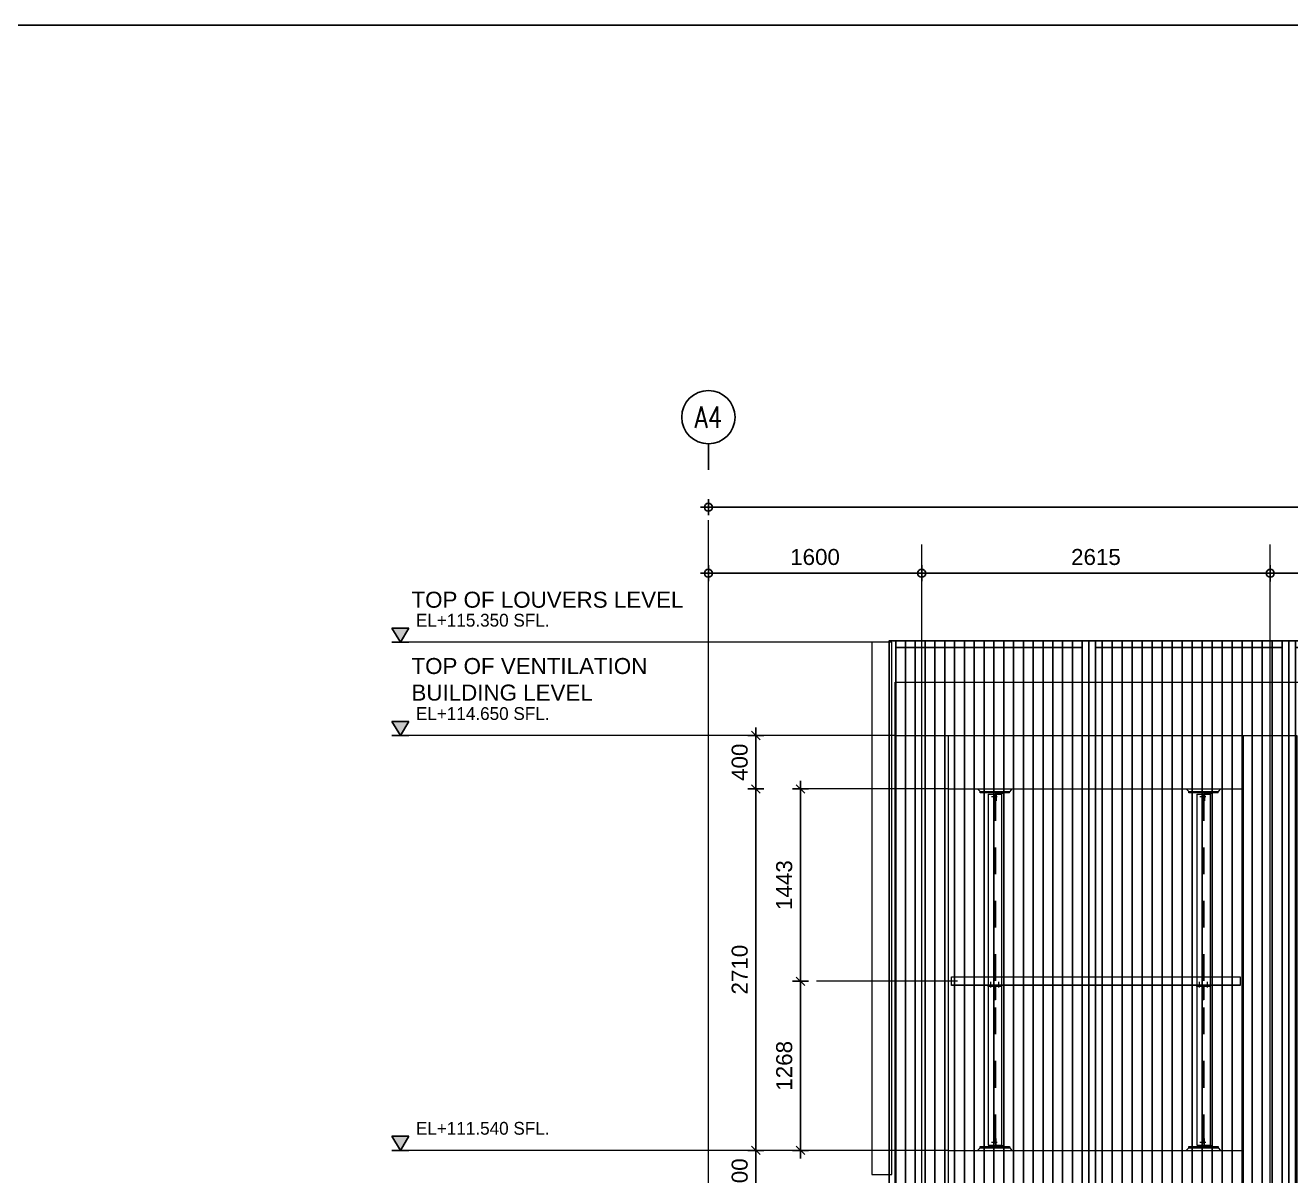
# Model space of a CAD drawing. Header units: millimetres. Extents: x 663313 to 1226001, y 1431724 to 1620898.
# Drawn here: x 663621.84 to 663631.33, y 1524740.88 to 1524749.5 of the extents above; entities that cross this region are included whole.
import ezdxf
from ezdxf.enums import TextEntityAlignment as Align

# ---------------------------------------------------------------- set-up
doc = ezdxf.new("R2010")
doc.units = ezdxf.units.MM
for name, pattern in [('Grid Line', [22.225, 12.7, -3.175, 3.175, -3.175]), ('HIDDEN', [0.375, 0.25, -0.125]), ('XKITLINE00', [0]), ('XKITLINE02', [4, 2, -2])]:
    doc.linetypes.add(name, pattern=pattern)
doc.layers.get('Defpoints').update_dxf_attribs({"color": 140})
doc.layers.add('000 - 0_HIDE_OBJ_FRAMING_DEF_SUB', color=1, linetype='Continuous', plot=False)
for name, color, linetype in [('000 - D I M', 1, 'Continuous'), ('CVA044__', 2, 'Continuous'), ('DIM', 1, 'Continuous')]:
    doc.layers.add(name, color=color, linetype=linetype)
for name, color, linetype, lineweight in [('A-FLOR-E', 2, 'Continuous', 9), ('Bolt', 7, 'Continuous', 0), ('Part', 2, 'Continuous', 0), ('S-GRID', 1, 'Continuous', 9)]:
    doc.layers.add(name, color=color, linetype=linetype, lineweight=lineweight)
doc.styles.add('ANGSANA', font='angsana.shx', dxfattribs={"width": 0.9})
doc.styles.add('Arial', font='arial.ttf')
doc.styles.add('CKST2', font='romans.shx', dxfattribs={"width": 0.8, "height": 4})
doc.dimstyles.new('Dim - 40 - Cen', dxfattribs={"dimscale": 0.04, "dimtxt": 3, "dimasz": 1, "dimexe": 0, "dimexo": 2.5, "dimgap": 1.5, "dimtad": 1, "dimdec": 0, "dimlfac": 1000, "dimzin": 1, "dimdsep": 46, "dimtxsty": 'Arial', "dimblk": 'CEN1', "dimcen": 0.09, "dimclrd": 1, "dimclre": 49, "dimclrt": 3, "dimadec": 0, "dimazin": 0, "dimtfac": 1, "dimtdec": 0, "dimtix": 1, "dimtofl": 0, "dimtmove": 2, "dimatfit": 3, "dimfxl": 1, "dimtfill": 1, "dimtfillclr": 256, "dimtolj": 1, "dimtzin": 0, "dimarcsym": 0})
doc.dimstyles.new('Dim - 40 - End', dxfattribs={"dimscale": 0.04, "dimtxt": 3, "dimasz": 1, "dimexe": 0, "dimexo": 2.5, "dimgap": 1.5, "dimtad": 1, "dimdec": 0, "dimlfac": 1000, "dimzin": 1, "dimdsep": 46, "dimtxsty": 'Arial', "dimblk": 'END', "dimcen": 0.09, "dimclrd": 1, "dimclre": 49, "dimclrt": 3, "dimadec": 0, "dimazin": 0, "dimtfac": 1, "dimtdec": 0, "dimtix": 1, "dimtofl": 0, "dimtmove": 2, "dimatfit": 3, "dimfxl": 1, "dimtfill": 1, "dimtfillclr": 256, "dimtolj": 1, "dimtzin": 0, "dimarcsym": 0})

# ---------------------------------------------------------------- blocks, each defined once
blk = doc.blocks.new('GM_Louver Grill Vertical Z1 - Z Profile-23736417-ENT 4 ELE-3 sheet')
at = {"layer": '000 - 0_HIDE_OBJ_FRAMING_DEF_SUB'}
blk.add_line((-1809423.6, 105340), (-1809423.6, 115350), dxfattribs=at)
blk = doc.blocks.new('8')
at = {"layer": '000 - 0_HIDE_OBJ_FRAMING_DEF_SUB'}
for p, q in [((179624.8, 115350), (179624.8, 105340)), ((181024.8, 105340), (181024.8, 115350)), ((181124.8, 105340), (181124.8, 115350)), ((182524.8, 115350), (182524.8, 105340)), ((182624.8, 115350), (182624.8, 105340)), ((184024.8, 105340), (184024.8, 115350)), ((184124.8, 105340), (184124.8, 115350)), ((185524.8, 115350), (185524.8, 105340)), ((185624.8, 115350), (185624.8, 105340)), ((187024.8, 105340), (187024.8, 115350)), ((187124.8, 105340), (187124.8, 115350)), ((188524.8, 115350), (188524.8, 105340)), ((181024.8, 115300), (179624.8, 115300)), ((181124.8, 115300), (182524.8, 115300)), ((184024.8, 115300), (182624.8, 115300)), ((184124.8, 115300), (185524.8, 115300)), ((187024.8, 115300), (185624.8, 115300)), ((187124.8, 115300), (188524.8, 115300)), ((179624.8, 105390), (181024.8, 105390)), ((182524.8, 105390), (181124.8, 105390)), ((182624.8, 105390), (184024.8, 105390)), ((185524.8, 105390), (184124.8, 105390)), ((185624.8, 105390), (187024.8, 105390)), ((188524.8, 105390), (187124.8, 105390))]:
    blk.add_line(p, q, dxfattribs=at)
for points in [[(181074.8, 115350), (179574.8, 115350), (179574.8, 105340), (181074.8, 105340)], [(181074.8, 115350), (182574.8, 115350), (182574.8, 105340), (181074.8, 105340)], [(184074.8, 115350), (182574.8, 115350), (182574.8, 105340), (184074.8, 105340)], [(184074.8, 115350), (185574.8, 115350), (185574.8, 105340), (184074.8, 105340)], [(187074.8, 115350), (185574.8, 115350), (185574.8, 105340), (187074.8, 105340)], [(187074.8, 115350), (188574.8, 115350), (188574.8, 105340), (187074.8, 105340)]]:
    blk.add_lwpolyline(points, close=True, dxfattribs=at)
for p in [(1989121.9, 0), (1989195.6, 0), (1989269.3, 0), (1989343, 0), (1989416.7, 0), (1989490.4, 0), (1989564.1, 0), (1989637.8, 0), (1989711.5, 0), (1989785.2, 0), (1989858.9, 0), (1989932.6, 0), (1990006.3, 0), (1990080, 0), (1990153.7, 0), (1990227.4, 0), (1990301.1, 0), (1990374.8, 0), (1990598.5, 0), (1990673.5, 0), (1990748.5, 0), (1990823.5, 0), (1990898.5, 0), (1990973.5, 0), (1991048.5, 0), (1991123.5, 0), (1991198.5, 0), (1991273.5, 0), (1991348.5, 0), (1991423.5, 0), (1991498.5, 0), (1991573.5, 0), (1991648.5, 0), (1991723.5, 0), (1991798.5, 0), (1991873.5, 0), (1992098.5, 0), (1992173.5, 0), (1992248.5, 0), (1992323.5, 0), (1992398.5, 0), (1992473.5, 0), (1992548.5, 0), (1992623.5, 0), (1992698.5, 0), (1992773.5, 0), (1992848.5, 0), (1992923.5, 0), (1992998.5, 0), (1993073.5, 0), (1993148.5, 0), (1993223.5, 0), (1993298.5, 0), (1993373.5, 0), (1993598.5, 0), (1993673.5, 0), (1993748.5, 0), (1993823.5, 0), (1993898.5, 0), (1993973.5, 0), (1994048.5, 0), (1994123.5, 0), (1994198.5, 0), (1994273.5, 0), (1994348.5, 0), (1994423.5, 0), (1994498.5, 0), (1994573.5, 0), (1994648.5, 0), (1994723.5, 0), (1994798.5, 0), (1994873.5, 0), (1995098.5, 0), (1995173.5, 0), (1995248.5, 0), (1995323.5, 0), (1995398.5, 0), (1995473.5, 0), (1995548.5, 0), (1995623.5, 0), (1995698.5, 0), (1995773.5, 0), (1995848.5, 0), (1995923.5, 0), (1995998.5, 0), (1996073.5, 0), (1996148.5, 0), (1996223.5, 0), (1996298.5, 0), (1996373.5, 0), (1996598.5, 0), (1996673.5, 0), (1996748.5, 0), (1996823.5, 0), (1996898.5, 0), (1996973.5, 0), (1997048.5, 0), (1997123.5, 0), (1997198.5, 0), (1997273.5, 0), (1997348.5, 0), (1997423.5, 0), (1997498.5, 0), (1997573.5, 0), (1997648.5, 0), (1997723.5, 0), (1997798.5, 0), (1997873.5, 0)]:
    blk.add_blockref('GM_Louver Grill Vertical Z1 - Z Profile-23736417-ENT 4 ELE-3 sheet', p, dxfattribs=at)
blk = doc.blocks.new('*A3315335')
at = {"layer": 'Part', "linetype": 'XKITLINE00', "lineweight": 0}
for p, q in [((633.19721, 162.230227), (634.19721, 162.230227)), ((633.19721, 162.230227), (633.19721, 148.530227)), ((634.19721, 162.230227), (634.19721, 148.530227)), ((633.19721, 147.820227), (633.19721, 135.930227)), ((634.19721, 147.820227), (634.19721, 135.930227)), ((633.19721, 135.930227), (634.19721, 135.930227))]:
    blk.add_line(p, q, dxfattribs=at)
at = {"layer": 'Part', "linetype": 'XKITLINE02', "lineweight": 0}
for p, q in [((633.197211, 162.230227), (633.197211, 135.930227)), ((633.66721, 162.230227), (633.66721, 135.930227)), ((633.667211, 162.230227), (633.667211, 135.930227)), ((633.72721, 162.230227), (633.72721, 135.930227)), ((633.727211, 162.230227), (633.727211, 135.930227)), ((634.19721, 162.230227), (634.197211, 162.230227)), ((634.19721, 162.230227), (634.197211, 162.230227)), ((634.197211, 162.230227), (634.197211, 135.930227)), ((633.19721, 148.530227), (633.19721, 147.820227)), ((634.19721, 148.530227), (634.19721, 147.820227)), ((634.19721, 135.930227), (634.197211, 135.930227)), ((634.19721, 135.930227), (634.197211, 135.930227))]:
    blk.add_line(p, q, dxfattribs=at)
blk = doc.blocks.new('*A3316336')
at = {"layer": 'Part', "linetype": 'XKITLINE00', "lineweight": 0}
for p, q in [((617.547209, 162.230227), (618.547209, 162.230227)), ((617.547209, 162.230227), (617.547209, 148.530227)), ((618.547209, 162.230227), (618.547209, 148.530227)), ((617.547209, 147.820227), (617.547209, 135.930227)), ((618.547209, 147.820227), (618.547209, 135.930227)), ((617.547209, 135.930227), (618.547209, 135.930227))]:
    blk.add_line(p, q, dxfattribs=at)
at = {"layer": 'Part', "linetype": 'XKITLINE02', "lineweight": 0}
for p, q in [((617.54721, 162.230227), (617.54721, 135.930227)), ((618.017209, 162.230227), (618.017209, 135.930227)), ((618.01721, 162.230227), (618.01721, 135.930227)), ((618.077209, 162.230227), (618.077209, 135.930227)), ((618.07721, 162.230227), (618.07721, 135.930227)), ((618.547209, 162.230227), (618.54721, 162.230227)), ((618.547209, 162.230227), (618.54721, 162.230227)), ((618.54721, 162.230227), (618.54721, 135.930227)), ((617.547209, 148.530227), (617.547209, 147.820227)), ((618.547209, 148.530227), (618.547209, 147.820227)), ((618.547209, 135.930227), (618.54721, 135.930227)), ((618.547209, 135.930227), (618.54721, 135.930227))]:
    blk.add_line(p, q, dxfattribs=at)
blk = doc.blocks.new('*A3459381')
at = {"layer": 'Part', "linetype": 'XKITLINE00', "lineweight": 0}
for p, q in [((616.947211, 135.830227), (616.947209, 135.830227)), ((616.947209, 135.830227), (619.147209, 135.830227)), ((616.947209, 135.730227), (616.947209, 135.830227)), ((619.147211, 135.830227), (619.147209, 135.830227)), ((619.147209, 135.730227), (619.147209, 135.830227)), ((616.947211, 135.730227), (616.947209, 135.730227)), ((616.947209, 135.730227), (619.147209, 135.730227)), ((619.147211, 135.730227), (619.147209, 135.730227))]:
    blk.add_line(p, q, dxfattribs=at)
at = {"layer": 'Part', "linetype": 'XKITLINE02', "lineweight": 0}
for p, q in [((616.947211, 135.830227), (616.947211, 135.730227)), ((619.147209, 135.830227), (619.147211, 135.830227)), ((619.147211, 135.830227), (619.147211, 135.730227)), ((619.147209, 135.730227), (619.147211, 135.730227))]:
    blk.add_line(p, q, dxfattribs=at)
blk = doc.blocks.new('*A3460382')
at = {"layer": 'Part', "linetype": 'XKITLINE02', "lineweight": 0}
for p, q in [((618.12721, 136.430227), (618.077209, 136.430227)), ((618.077209, 136.430227), (618.077209, 135.930227)), ((618.077209, 135.830227), (618.67721, 135.830227)), ((618.127209, 135.930227), (618.127209, 136.430227)), ((618.67721, 135.830227), (618.67721, 135.880227))]:
    blk.add_line(p, q, dxfattribs=at)
at = {"layer": 'Part', "linetype": 'XKITLINE00', "lineweight": 0}
for p, q in [((618.077209, 135.930227), (618.077209, 135.830227)), ((618.127209, 135.930227), (618.127209, 135.880227)), ((618.677209, 135.880227), (618.127209, 135.880227)), ((618.677209, 135.830227), (618.677209, 135.880227))]:
    blk.add_line(p, q, dxfattribs=at)
blk = doc.blocks.new('*A3461383')
at = {"layer": 'Part', "linetype": 'XKITLINE00', "lineweight": 0}
for p, q in [((616.747209, 135.530227), (616.947209, 135.730227)), ((616.947209, 135.730227), (616.947211, 135.730227)), ((619.177211, 135.730227), (616.947209, 135.730227)), ((619.347209, 135.530227), (619.177209, 135.730227))]:
    blk.add_line(p, q, dxfattribs=at)
at = {"layer": 'Part', "linetype": 'XKITLINE02', "lineweight": 0}
for p, q in [((616.747209, 135.530227), (619.347211, 135.530227)), ((616.747211, 135.530227), (616.947211, 135.730227)), ((619.347211, 135.530227), (619.177211, 135.730227))]:
    blk.add_line(p, q, dxfattribs=at)
blk = doc.blocks.new('*A3462384')
at = {"layer": 'Bolt', "linetype": 'XKITLINE02', "lineweight": 0}
for p, q in [((618.20641, 136.130227), (617.77721, 136.130227)), ((618.07721, 136.200227), (618.01721, 136.200227)), ((618.07721, 136.060227), (618.01721, 136.060227)), ((618.12721, 136.300227), (618.07721, 136.300227)), ((618.12721, 135.960227), (618.07721, 135.960227))]:
    blk.add_line(p, q, dxfattribs=at)
blk = doc.blocks.new('*A3463385')
at = {"layer": 'Bolt'}
for points in [[(617.217, 135.83), (617.217, 135.73), (617.077, 135.73), (617.077, 135.83)], [(619.017, 135.83), (619.017, 135.73), (618.877, 135.73), (618.877, 135.83)]]:
    blk.add_hatch(color=256, dxfattribs=at).paths.add_polyline_path(points, flags=17)
at = {"layer": 'Bolt', "linetype": 'XKITLINE00', "lineweight": 0}
for p, q in [((617.077, 135.83), (617.077, 135.73)), ((617.147, 135.83), (617.147, 135.73)), ((617.217, 135.83), (617.217, 135.73)), ((618.877, 135.83), (618.877, 135.73)), ((618.947, 135.83), (618.947, 135.73)), ((619.017, 135.83), (619.017, 135.73))]:
    blk.add_line(p, q, dxfattribs=at)
blk = doc.blocks.new('*A3464386')
at = {"layer": 'Part', "linetype": 'XKITLINE00', "lineweight": 0}
for p, q in [((632.597211, 135.830227), (632.59721, 135.830227)), ((632.59721, 135.830227), (634.79721, 135.830227)), ((632.59721, 135.730227), (632.59721, 135.830227)), ((634.797211, 135.830227), (634.79721, 135.830227)), ((634.79721, 135.730227), (634.79721, 135.830227)), ((632.597211, 135.730227), (632.59721, 135.730227)), ((632.59721, 135.730227), (634.79721, 135.730227)), ((634.797211, 135.730227), (634.79721, 135.730227))]:
    blk.add_line(p, q, dxfattribs=at)
at = {"layer": 'Part', "linetype": 'XKITLINE02', "lineweight": 0}
for p, q in [((632.597211, 135.830227), (632.597211, 135.730227)), ((634.79721, 135.830227), (634.797211, 135.830227)), ((634.797211, 135.830227), (634.797211, 135.730227)), ((634.79721, 135.730227), (634.797211, 135.730227))]:
    blk.add_line(p, q, dxfattribs=at)
blk = doc.blocks.new('*A3465387')
at = {"layer": 'Part', "linetype": 'XKITLINE02', "lineweight": 0}
for p, q in [((633.777211, 136.430227), (633.72721, 136.430227)), ((633.72721, 136.430227), (633.72721, 135.930227)), ((633.72721, 135.830227), (634.327211, 135.830227)), ((633.77721, 135.930227), (633.77721, 136.430227)), ((634.327211, 135.830227), (634.327211, 135.880227))]:
    blk.add_line(p, q, dxfattribs=at)
at = {"layer": 'Part', "linetype": 'XKITLINE00', "lineweight": 0}
for p, q in [((633.72721, 135.930227), (633.72721, 135.830227)), ((633.77721, 135.930227), (633.77721, 135.880227)), ((634.32721, 135.880227), (633.77721, 135.880227)), ((634.32721, 135.830227), (634.32721, 135.880227))]:
    blk.add_line(p, q, dxfattribs=at)
blk = doc.blocks.new('*A3466388')
at = {"layer": 'Part', "linetype": 'XKITLINE00', "lineweight": 0}
for p, q in [((632.397209, 135.530227), (632.59721, 135.730227)), ((632.59721, 135.730227), (632.597211, 135.730227)), ((634.827211, 135.730227), (632.59721, 135.730227)), ((634.997209, 135.530227), (634.82721, 135.730227))]:
    blk.add_line(p, q, dxfattribs=at)
at = {"layer": 'Part', "linetype": 'XKITLINE02', "lineweight": 0}
for p, q in [((632.397209, 135.530227), (634.997212, 135.530227)), ((632.397212, 135.530227), (632.597211, 135.730227)), ((634.997212, 135.530227), (634.827211, 135.730227))]:
    blk.add_line(p, q, dxfattribs=at)
blk = doc.blocks.new('*A3467389')
at = {"layer": 'Bolt', "linetype": 'XKITLINE02', "lineweight": 0}
for p, q in [((633.856411, 136.130227), (633.427211, 136.130227)), ((633.727211, 136.200227), (633.667211, 136.200227)), ((633.727211, 136.060227), (633.667211, 136.060227)), ((633.777211, 136.300227), (633.727211, 136.300227)), ((633.777211, 135.960227), (633.727211, 135.960227))]:
    blk.add_line(p, q, dxfattribs=at)
blk = doc.blocks.new('*A3468390')
at = {"layer": 'Bolt'}
for points in [[(632.867, 135.83), (632.867, 135.73), (632.727, 135.73), (632.727, 135.83)], [(634.667, 135.83), (634.667, 135.73), (634.527, 135.73), (634.527, 135.83)]]:
    blk.add_hatch(color=256, dxfattribs=at).paths.add_polyline_path(points, flags=17)
at = {"layer": 'Bolt', "linetype": 'XKITLINE00', "lineweight": 0}
for p, q in [((632.727, 135.83), (632.727, 135.73)), ((632.797, 135.83), (632.797, 135.73)), ((632.867, 135.83), (632.867, 135.73)), ((634.527, 135.83), (634.527, 135.73)), ((634.597, 135.83), (634.597, 135.73)), ((634.667, 135.83), (634.667, 135.73))]:
    blk.add_line(p, q, dxfattribs=at)
blk = doc.blocks.new('*A3522441')
at = {"layer": 'Part', "linetype": 'XKITLINE00', "lineweight": 0}
for p, q in [((618.017208, 147.820227), (618.077208, 147.820227)), ((618.017208, 147.520227), (618.017208, 147.820227)), ((618.077208, 147.520227), (618.017208, 147.520227)), ((618.017209, 146.820227), (618.017208, 147.520227)), ((618.077209, 147.820227), (618.077208, 147.820227)), ((618.077208, 147.820227), (618.077208, 147.520227)), ((618.077208, 147.520227), (618.077209, 146.820227)), ((618.077209, 146.820227), (618.017209, 146.820227))]:
    blk.add_line(p, q, dxfattribs=at)
at = {"layer": 'Part', "linetype": 'XKITLINE02', "lineweight": 0}
for p, q in [((618.017209, 146.820227), (618.017209, 147.820227)), ((618.077208, 147.820227), (618.077209, 147.820227)), ((618.077209, 146.820227), (618.077209, 147.820227))]:
    blk.add_line(p, q, dxfattribs=at)
blk = doc.blocks.new('*A3523442')
at = {"layer": 'Part', "linetype": 'XKITLINE00', "lineweight": 0}
for p, q in [((617.547208, 147.820227), (617.547208, 147.880227)), ((618.547208, 147.820227), (617.547208, 147.820227)), ((618.547208, 147.820227), (618.547208, 147.880227)), ((618.547209, 147.820227), (618.547208, 147.820227))]:
    blk.add_line(p, q, dxfattribs=at)
at = {"layer": 'Part', "linetype": 'XKITLINE02', "lineweight": 0}
for p, q in [((617.547208, 147.880227), (617.547209, 147.880227)), ((617.547208, 147.880227), (618.547209, 147.880227)), ((617.547209, 147.880227), (617.547209, 147.820227)), ((618.547208, 147.820227), (618.547209, 147.820227)), ((618.547209, 147.820227), (618.547209, 147.880227))]:
    blk.add_line(p, q, dxfattribs=at)
blk = doc.blocks.new('*A3524443')
at = {"layer": 'Bolt'}
for points in [[(617.677, 147.88), (617.677, 147.94), (617.817, 147.94), (617.817, 147.88)], [(617.677, 147.82), (617.677, 147.88), (617.817, 147.88), (617.817, 147.82)], [(618.277, 147.88), (618.277, 147.94), (618.417, 147.94), (618.417, 147.88)], [(618.277, 147.82), (618.277, 147.88), (618.417, 147.88), (618.417, 147.82)]]:
    blk.add_hatch(color=256, dxfattribs=at).paths.add_polyline_path(points, flags=17)
at = {"layer": 'Bolt', "linetype": 'XKITLINE00', "lineweight": 0}
for p, q in [((617.747, 147.741), (617.747, 148.17)), ((618.347, 147.741), (618.347, 148.17)), ((617.677, 147.88), (617.677, 147.94)), ((617.677, 147.82), (617.677, 147.88)), ((617.817, 147.88), (617.817, 147.94)), ((617.817, 147.82), (617.817, 147.88)), ((618.277, 147.88), (618.277, 147.94)), ((618.277, 147.82), (618.277, 147.88)), ((618.417, 147.88), (618.417, 147.94)), ((618.417, 147.82), (618.417, 147.88))]:
    blk.add_line(p, q, dxfattribs=at)
blk = doc.blocks.new('*A3525444')
at = {"layer": 'Part', "linetype": 'XKITLINE00', "lineweight": 0}
for p, q in [((633.667208, 147.820227), (633.727208, 147.820227)), ((633.667208, 147.520227), (633.667208, 147.820227)), ((633.727208, 147.520227), (633.667208, 147.520227)), ((633.66721, 146.820227), (633.667208, 147.520227)), ((633.72721, 147.820227), (633.727208, 147.820227)), ((633.727208, 147.820227), (633.727208, 147.520227)), ((633.727208, 147.520227), (633.72721, 146.820227)), ((633.72721, 146.820227), (633.66721, 146.820227))]:
    blk.add_line(p, q, dxfattribs=at)
at = {"layer": 'Part', "linetype": 'XKITLINE02', "lineweight": 0}
for p, q in [((633.66721, 146.820227), (633.66721, 147.820227)), ((633.727208, 147.820227), (633.72721, 147.820227)), ((633.72721, 146.820227), (633.72721, 147.820227))]:
    blk.add_line(p, q, dxfattribs=at)
blk = doc.blocks.new('*A3526445')
at = {"layer": 'Part', "linetype": 'XKITLINE00', "lineweight": 0}
for p, q in [((633.197208, 147.820227), (633.197208, 147.880227)), ((634.197208, 147.820227), (633.197208, 147.820227)), ((634.197208, 147.820227), (634.197208, 147.880227)), ((634.19721, 147.820227), (634.197208, 147.820227))]:
    blk.add_line(p, q, dxfattribs=at)
at = {"layer": 'Part', "linetype": 'XKITLINE02', "lineweight": 0}
for p, q in [((633.197208, 147.880227), (633.19721, 147.880227)), ((633.197208, 147.880227), (634.19721, 147.880227)), ((633.19721, 147.880227), (633.19721, 147.820227)), ((634.197208, 147.820227), (634.19721, 147.820227)), ((634.19721, 147.880227), (634.19721, 147.820227))]:
    blk.add_line(p, q, dxfattribs=at)
blk = doc.blocks.new('*A3527446')
at = {"layer": 'Bolt'}
for points in [[(633.467, 147.94), (633.467, 147.88), (633.327, 147.88), (633.327, 147.94)], [(633.467, 147.88), (633.467, 147.82), (633.327, 147.82), (633.327, 147.88)], [(634.067, 147.94), (634.067, 147.88), (633.927, 147.88), (633.927, 147.94)], [(634.067, 147.88), (634.067, 147.82), (633.927, 147.82), (633.927, 147.88)]]:
    blk.add_hatch(color=256, dxfattribs=at).paths.add_polyline_path(points, flags=17)
at = {"layer": 'Bolt', "linetype": 'XKITLINE00', "lineweight": 0}
for p, q in [((633.397, 147.741), (633.397, 148.17)), ((633.997, 147.741), (633.997, 148.17)), ((633.327, 147.88), (633.327, 147.94)), ((633.327, 147.82), (633.327, 147.88)), ((633.467, 147.88), (633.467, 147.94)), ((633.467, 147.82), (633.467, 147.88)), ((633.927, 147.88), (633.927, 147.94)), ((633.927, 147.82), (633.927, 147.88)), ((634.067, 147.88), (634.067, 147.94)), ((634.067, 147.82), (634.067, 147.88))]:
    blk.add_line(p, q, dxfattribs=at)
blk = doc.blocks.new('*A3534453')
at = {"layer": 'Part', "linetype": 'XKITLINE00', "lineweight": 0}
for p, q in [((616.947209, 162.330227), (616.947209, 162.430227)), ((616.947209, 162.430227), (619.147209, 162.430227)), ((619.147209, 162.330227), (619.147209, 162.430227)), ((619.147209, 162.430227), (619.147211, 162.430227)), ((619.147209, 162.330227), (616.947209, 162.330227)), ((619.147211, 162.330227), (619.147209, 162.330227))]:
    blk.add_line(p, q, dxfattribs=at)
at = {"layer": 'Part', "linetype": 'XKITLINE02', "lineweight": 0}
for p, q in [((616.947211, 162.330227), (616.947211, 162.430227)), ((619.147209, 162.430227), (619.147211, 162.430227)), ((619.147211, 162.330227), (619.147211, 162.430227)), ((619.147209, 162.330227), (619.147211, 162.330227))]:
    blk.add_line(p, q, dxfattribs=at)
blk = doc.blocks.new('*A3535454')
at = {"layer": 'Part', "linetype": 'XKITLINE00', "lineweight": 0}
for p, q in [((618.077209, 162.330227), (618.077209, 162.230227)), ((618.677209, 162.280227), (618.127209, 162.280227)), ((618.127209, 162.280227), (618.127209, 162.230227)), ((618.677209, 162.280227), (618.677209, 162.330227))]:
    blk.add_line(p, q, dxfattribs=at)
at = {"layer": 'Part', "linetype": 'XKITLINE02', "lineweight": 0}
for p, q in [((618.077209, 162.330227), (618.67721, 162.330227)), ((618.07721, 161.730227), (618.077209, 162.230227)), ((618.077209, 161.730227), (618.12721, 161.730227)), ((618.127209, 162.230227), (618.12721, 161.730227)), ((618.67721, 162.330227), (618.67721, 162.280227))]:
    blk.add_line(p, q, dxfattribs=at)
blk = doc.blocks.new('*A3536455')
at = {"layer": 'Part', "linetype": 'XKITLINE00', "lineweight": 0}
for p, q in [((616.747209, 162.630227), (616.947209, 162.430227)), ((616.947209, 162.430227), (619.177211, 162.430227)), ((619.177209, 162.430227), (619.347209, 162.630227))]:
    blk.add_line(p, q, dxfattribs=at)
at = {"layer": 'Part', "linetype": 'XKITLINE02', "lineweight": 0}
for p, q in [((616.747209, 162.630227), (619.347211, 162.630227)), ((616.947211, 162.430227), (616.747211, 162.630227)), ((619.177211, 162.430227), (619.347211, 162.630227))]:
    blk.add_line(p, q, dxfattribs=at)
blk = doc.blocks.new('*A3537456')
at = {"layer": 'Bolt', "linetype": 'XKITLINE02', "lineweight": 0}
for p, q in [((618.20641, 162.030227), (617.77721, 162.030227)), ((618.07721, 162.100227), (618.01721, 162.100227)), ((618.07721, 161.960227), (618.01721, 161.960227)), ((618.12721, 162.200227), (618.07721, 162.200227)), ((618.12721, 161.860227), (618.07721, 161.860227))]:
    blk.add_line(p, q, dxfattribs=at)
blk = doc.blocks.new('*A3538457')
at = {"layer": 'Bolt'}
for points in [[(617.217, 162.43), (617.217, 162.33), (617.077, 162.33), (617.077, 162.43)], [(619.017, 162.43), (619.017, 162.33), (618.877, 162.33), (618.877, 162.43)]]:
    blk.add_hatch(color=256, dxfattribs=at).paths.add_polyline_path(points, flags=17)
at = {"layer": 'Bolt', "linetype": 'XKITLINE00', "lineweight": 0}
for p, q in [((617.077, 162.33), (617.077, 162.43)), ((617.147, 162.33), (617.147, 162.43)), ((617.217, 162.33), (617.217, 162.43)), ((618.877, 162.33), (618.877, 162.43)), ((618.947, 162.33), (618.947, 162.43)), ((619.017, 162.33), (619.017, 162.43))]:
    blk.add_line(p, q, dxfattribs=at)
blk = doc.blocks.new('*A3539458')
at = {"layer": 'Part', "linetype": 'XKITLINE00', "lineweight": 0}
for p, q in [((632.59721, 162.330227), (632.59721, 162.430227)), ((632.59721, 162.430227), (634.79721, 162.430227)), ((634.79721, 162.330227), (634.79721, 162.430227)), ((634.79721, 162.430227), (634.797211, 162.430227)), ((634.79721, 162.330227), (632.59721, 162.330227)), ((634.797211, 162.330227), (634.79721, 162.330227))]:
    blk.add_line(p, q, dxfattribs=at)
at = {"layer": 'Part', "linetype": 'XKITLINE02', "lineweight": 0}
for p, q in [((632.597211, 162.330227), (632.597211, 162.430227)), ((634.79721, 162.430227), (634.797211, 162.430227)), ((634.797211, 162.330227), (634.797211, 162.430227)), ((634.79721, 162.330227), (634.797211, 162.330227))]:
    blk.add_line(p, q, dxfattribs=at)
blk = doc.blocks.new('*A3540459')
at = {"layer": 'Part', "linetype": 'XKITLINE00', "lineweight": 0}
for p, q in [((633.72721, 162.330227), (633.72721, 162.230227)), ((634.32721, 162.280227), (633.77721, 162.280227)), ((633.77721, 162.280227), (633.77721, 162.230227)), ((634.32721, 162.280227), (634.32721, 162.330227))]:
    blk.add_line(p, q, dxfattribs=at)
at = {"layer": 'Part', "linetype": 'XKITLINE02', "lineweight": 0}
for p, q in [((633.72721, 162.330227), (634.327211, 162.330227)), ((633.727211, 161.730227), (633.72721, 162.230227)), ((633.72721, 161.730227), (633.777211, 161.730227)), ((633.77721, 162.230227), (633.777211, 161.730227)), ((634.327211, 162.330227), (634.327211, 162.280227))]:
    blk.add_line(p, q, dxfattribs=at)
blk = doc.blocks.new('*A3541460')
at = {"layer": 'Part', "linetype": 'XKITLINE00', "lineweight": 0}
for p, q in [((632.397209, 162.630227), (632.59721, 162.430227)), ((632.59721, 162.430227), (634.827211, 162.430227)), ((634.82721, 162.430227), (634.997209, 162.630227))]:
    blk.add_line(p, q, dxfattribs=at)
at = {"layer": 'Part', "linetype": 'XKITLINE02', "lineweight": 0}
for p, q in [((632.397209, 162.630227), (634.997212, 162.630227)), ((632.597211, 162.430227), (632.397212, 162.630227)), ((634.827211, 162.430227), (634.997212, 162.630227))]:
    blk.add_line(p, q, dxfattribs=at)
blk = doc.blocks.new('*A3542461')
at = {"layer": 'Bolt', "linetype": 'XKITLINE02', "lineweight": 0}
for p, q in [((633.856411, 162.030227), (633.427211, 162.030227)), ((633.727211, 162.100227), (633.667211, 162.100227)), ((633.727211, 161.960227), (633.667211, 161.960227)), ((633.777211, 162.200227), (633.727211, 162.200227)), ((633.777211, 161.860227), (633.727211, 161.860227))]:
    blk.add_line(p, q, dxfattribs=at)
blk = doc.blocks.new('*A3543462')
at = {"layer": 'Bolt'}
for points in [[(632.867, 162.43), (632.867, 162.33), (632.727, 162.33), (632.727, 162.43)], [(634.667, 162.43), (634.667, 162.33), (634.527, 162.33), (634.527, 162.43)]]:
    blk.add_hatch(color=256, dxfattribs=at).paths.add_polyline_path(points, flags=17)
at = {"layer": 'Bolt', "linetype": 'XKITLINE00', "lineweight": 0}
for p, q in [((632.727, 162.33), (632.727, 162.43)), ((632.797, 162.33), (632.797, 162.43)), ((632.867, 162.33), (632.867, 162.43)), ((634.527, 162.33), (634.527, 162.43)), ((634.597, 162.33), (634.597, 162.43)), ((634.667, 162.33), (634.667, 162.43))]:
    blk.add_line(p, q, dxfattribs=at)
blk = doc.blocks.new('END')
at = {"color": 1}
for p, q in [((1.5, 0), (-1.5, 0)), ((0, 1.5), (0, -1.5))]:
    blk.add_line(p, q, dxfattribs=at)
at = {"color": 3}
blk.add_line((-0.8, -0.8), (0.8, 0.8), dxfattribs=at)
blk = doc.blocks.new('*D4174')
at = {"layer": '000 - D I M', "color": 49, "lineweight": -2, "transparency": 16777216}
for p, q in [((663627.3462, 1524741.0681), (663627.3223, 1524741.0681)), ((663627.3462, 1524740.6681), (663627.3223, 1524740.6681))]:
    blk.add_line(p, q, dxfattribs=at)
at = {"layer": '000 - D I M', "color": 1, "lineweight": -2, "transparency": 16777216}
blk.add_line((663627.3223, 1524740.7081), (663627.3223, 1524741.0281), dxfattribs=at)
at = {"layer": 'Defpoints', "color": 0, "transparency": 16777216}
for p in [(663627.3223, 1524741.0681), (663627.4462, 1524741.0681), (663627.4462, 1524740.6681)]:
    blk.add_point(p, dxfattribs=at)
at = {"layer": '000 - D I M', "color": 1, "lineweight": -2, "transparency": 16777216, "xscale": 0.04, "yscale": 0.04, "zscale": 0.04}
for p, rotation in [((663627.3223, 1524741.0681), 90), ((663627.3223, 1524740.6681), 270)]:
    blk.add_blockref('END', p, dxfattribs=dict(at, rotation=rotation))
at = {"layer": '000 - D I M', "color": 3, "transparency": 16777216, "insert": (663627.2011, 1524740.8681), "char_height": 0.12, "attachment_point": 5, "rotation": 90, "style": 'Arial', "bg_fill": 3, "box_fill_scale": 1.1, "bg_fill_color": 256, "bg_fill_true_color": 13158600, "bg_fill_transparency": 0}
blk.add_mtext('\\A1;400', dxfattribs=at)
blk = doc.blocks.new('*D4175')
at = {"layer": '000 - D I M', "color": 49, "lineweight": -2, "transparency": 16777216}
for p, q in [((663627.6604, 1524742.3356), (663627.6565, 1524742.3356)), ((663627.6604, 1524741.0681), (663627.6565, 1524741.0681))]:
    blk.add_line(p, q, dxfattribs=at)
at = {"layer": '000 - D I M', "color": 1, "lineweight": -2, "transparency": 16777216}
blk.add_line((663627.6565, 1524741.1081), (663627.6565, 1524742.2956), dxfattribs=at)
at = {"layer": 'Defpoints', "color": 0, "transparency": 16777216}
for p in [(663627.6565, 1524742.3356), (663627.7604, 1524742.3356), (663627.7604, 1524741.0681)]:
    blk.add_point(p, dxfattribs=at)
at = {"layer": '000 - D I M', "color": 1, "lineweight": -2, "transparency": 16777216, "xscale": 0.04, "yscale": 0.04, "zscale": 0.04}
for p, rotation in [((663627.6565, 1524742.3356), 90), ((663627.6565, 1524741.0681), 270)]:
    blk.add_blockref('END', p, dxfattribs=dict(at, rotation=rotation))
at = {"layer": '000 - D I M', "color": 3, "transparency": 16777216, "insert": (663627.5352, 1524741.7018), "char_height": 0.12, "attachment_point": 5, "rotation": 90, "style": 'Arial', "bg_fill": 3, "box_fill_scale": 1.1, "bg_fill_color": 256, "bg_fill_true_color": 13158600, "bg_fill_transparency": 0}
blk.add_mtext('\\A1;1268', dxfattribs=at)
blk = doc.blocks.new('*D4176')
at = {"layer": '000 - D I M', "color": 49, "lineweight": -2, "transparency": 16777216}
for p, q in [((663627.6547, 1524743.7781), (663627.6565, 1524743.7781)), ((663627.6547, 1524742.3356), (663627.6565, 1524742.3356))]:
    blk.add_line(p, q, dxfattribs=at)
at = {"layer": '000 - D I M', "color": 1, "lineweight": -2, "transparency": 16777216}
blk.add_line((663627.6565, 1524742.3756), (663627.6565, 1524743.7381), dxfattribs=at)
at = {"layer": 'Defpoints', "color": 0, "transparency": 16777216}
for p in [(663627.6565, 1524743.7781), (663627.7547, 1524743.7781), (663627.7547, 1524742.3356)]:
    blk.add_point(p, dxfattribs=at)
at = {"layer": '000 - D I M', "color": 1, "lineweight": -2, "transparency": 16777216, "xscale": 0.04, "yscale": 0.04, "zscale": 0.04}
for p, rotation in [((663627.6565, 1524743.7781), 90), ((663627.6565, 1524742.3356), 270)]:
    blk.add_blockref('END', p, dxfattribs=dict(at, rotation=rotation))
at = {"layer": '000 - D I M', "color": 3, "transparency": 16777216, "insert": (663627.5351, 1524743.0568), "char_height": 0.12, "attachment_point": 5, "rotation": 90, "style": 'Arial', "bg_fill": 3, "box_fill_scale": 1.1, "bg_fill_color": 256, "bg_fill_true_color": 13158600, "bg_fill_transparency": 0}
blk.add_mtext('\\A1;1443', dxfattribs=at)
blk = doc.blocks.new('*D4177')
at = {"layer": '000 - D I M', "color": 49, "lineweight": -2, "transparency": 16777216}
for p, q in [((663627.3113, 1524744.1781), (663627.3223, 1524744.1781)), ((663627.3113, 1524743.7781), (663627.3223, 1524743.7781))]:
    blk.add_line(p, q, dxfattribs=at)
at = {"layer": '000 - D I M', "color": 1, "lineweight": -2, "transparency": 16777216}
blk.add_line((663627.3223, 1524743.8181), (663627.3223, 1524744.1381), dxfattribs=at)
at = {"layer": 'Defpoints', "color": 0, "transparency": 16777216}
for p in [(663627.3223, 1524744.1781), (663627.4113, 1524744.1781), (663627.4113, 1524743.7781)]:
    blk.add_point(p, dxfattribs=at)
at = {"layer": '000 - D I M', "color": 1, "lineweight": -2, "transparency": 16777216, "xscale": 0.04, "yscale": 0.04, "zscale": 0.04}
for p, rotation in [((663627.3223, 1524744.1781), 90), ((663627.3223, 1524743.7781), 270)]:
    blk.add_blockref('END', p, dxfattribs=dict(at, rotation=rotation))
at = {"layer": '000 - D I M', "color": 3, "transparency": 16777216, "insert": (663627.2011, 1524743.9781), "char_height": 0.12, "attachment_point": 5, "rotation": 90, "style": 'Arial', "bg_fill": 3, "box_fill_scale": 1.1, "bg_fill_color": 256, "bg_fill_true_color": 13158600, "bg_fill_transparency": 0}
blk.add_mtext('\\A1;400', dxfattribs=at)
blk = doc.blocks.new('*D4180')
at = {"layer": '000 - D I M', "color": 49, "lineweight": -2, "transparency": 16777216}
for p, q in [((663627.3601, 1524743.7781), (663627.3223, 1524743.7781)), ((663627.3601, 1524741.0681), (663627.3223, 1524741.0681))]:
    blk.add_line(p, q, dxfattribs=at)
at = {"layer": '000 - D I M', "color": 1, "lineweight": -2, "transparency": 16777216}
blk.add_line((663627.3223, 1524741.1081), (663627.3223, 1524743.7381), dxfattribs=at)
at = {"layer": 'Defpoints', "color": 0, "transparency": 16777216}
for p in [(663627.3223, 1524743.7781), (663627.4601, 1524743.7781), (663627.4601, 1524741.0681)]:
    blk.add_point(p, dxfattribs=at)
at = {"layer": '000 - D I M', "color": 1, "lineweight": -2, "transparency": 16777216, "xscale": 0.04, "yscale": 0.04, "zscale": 0.04}
for p, rotation in [((663627.3223, 1524743.7781), 90), ((663627.3223, 1524741.0681), 270)]:
    blk.add_blockref('END', p, dxfattribs=dict(at, rotation=rotation))
at = {"layer": '000 - D I M', "color": 3, "transparency": 16777216, "insert": (663627.2011, 1524742.4231), "char_height": 0.12, "attachment_point": 5, "rotation": 90, "style": 'Arial', "bg_fill": 3, "box_fill_scale": 1.1, "bg_fill_color": 256, "bg_fill_true_color": 13158600, "bg_fill_transparency": 0}
blk.add_mtext('\\A1;2710', dxfattribs=at)
blk = doc.blocks.new('CEN1')
at = {"color": 1}
for p, q in [((1.5, 0), (-1.5, 0)), ((0, 1.5), (0, -1.5))]:
    blk.add_line(p, q, dxfattribs=at)
at = {"color": 3}
blk.add_circle((0, 0), 0.75, dxfattribs=at)
blk = doc.blocks.new('*D4191')
at = {"layer": '000 - D I M', "color": 49, "lineweight": -2, "transparency": 16777216}
for p, q in [((663626.9659, 1524745.8672), (663626.9659, 1524745.8902)), ((663641.7659, 1524745.8672), (663641.7659, 1524745.8902))]:
    blk.add_line(p, q, dxfattribs=at)
at = {"layer": '000 - D I M', "color": 1, "lineweight": -2, "transparency": 16777216}
blk.add_line((663627.0059, 1524745.8902), (663641.7259, 1524745.8902), dxfattribs=at)
at = {"layer": 'Defpoints', "color": 0, "transparency": 16777216}
for p in [(663641.7659, 1524745.8902), (663626.9659, 1524745.7672), (663641.7659, 1524745.7672)]:
    blk.add_point(p, dxfattribs=at)
at = {"layer": '000 - D I M', "color": 1, "lineweight": -2, "transparency": 16777216, "xscale": 0.04, "yscale": 0.04, "zscale": 0.04, "rotation": 180}
blk.add_blockref('CEN1', (663626.9659, 1524745.8902), dxfattribs=at)
at = {"layer": '000 - D I M', "color": 1, "lineweight": -2, "transparency": 16777216, "xscale": 0.04, "yscale": 0.04, "zscale": 0.04}
blk.add_blockref('CEN1', (663641.7659, 1524745.8902), dxfattribs=at)
at = {"layer": '000 - D I M', "color": 3, "transparency": 16777216, "insert": (663634.3659, 1524746.0114), "char_height": 0.12, "attachment_point": 5, "style": 'Arial', "bg_fill": 3, "box_fill_scale": 1.1, "bg_fill_color": 256, "bg_fill_true_color": 13158600, "bg_fill_transparency": 0}
blk.add_mtext('\\A1;14800', dxfattribs=at)
blk = doc.blocks.new('*D4192')
at = {"layer": '000 - D I M', "color": 49, "lineweight": -2, "transparency": 16777216}
for p, q in [((663626.9659, 1524745.3922), (663626.9659, 1524745.3954)), ((663628.5659, 1524745.3922), (663628.5659, 1524745.3954))]:
    blk.add_line(p, q, dxfattribs=at)
at = {"layer": '000 - D I M', "color": 1, "lineweight": -2, "transparency": 16777216}
blk.add_line((663627.0059, 1524745.3954), (663628.5259, 1524745.3954), dxfattribs=at)
at = {"layer": 'Defpoints', "color": 0, "transparency": 16777216}
for p in [(663628.5659, 1524745.3954), (663626.9659, 1524745.2922), (663628.5659, 1524745.2922)]:
    blk.add_point(p, dxfattribs=at)
at = {"layer": '000 - D I M', "color": 1, "lineweight": -2, "transparency": 16777216, "xscale": 0.04, "yscale": 0.04, "zscale": 0.04, "rotation": 180}
blk.add_blockref('CEN1', (663626.9659, 1524745.3954), dxfattribs=at)
at = {"layer": '000 - D I M', "color": 1, "lineweight": -2, "transparency": 16777216, "xscale": 0.04, "yscale": 0.04, "zscale": 0.04}
blk.add_blockref('CEN1', (663628.5659, 1524745.3954), dxfattribs=at)
at = {"layer": '000 - D I M', "color": 3, "transparency": 16777216, "insert": (663627.7659, 1524745.5167), "char_height": 0.12, "attachment_point": 5, "style": 'Arial', "bg_fill": 3, "box_fill_scale": 1.1, "bg_fill_color": 256, "bg_fill_true_color": 13158600, "bg_fill_transparency": 0}
blk.add_mtext('\\A1;1600', dxfattribs=at)
blk = doc.blocks.new('*D4193')
at = {"layer": '000 - D I M', "color": 49, "lineweight": -2, "transparency": 16777216}
for p, q in [((663628.5659, 1524745.3922), (663628.5659, 1524745.3954)), ((663631.1809, 1524745.3347), (663631.1809, 1524745.3954))]:
    blk.add_line(p, q, dxfattribs=at)
at = {"layer": '000 - D I M', "color": 1, "lineweight": -2, "transparency": 16777216}
blk.add_line((663628.6059, 1524745.3954), (663631.1409, 1524745.3954), dxfattribs=at)
at = {"layer": 'Defpoints', "color": 0, "transparency": 16777216}
for p in [(663631.1809, 1524745.3954), (663628.5659, 1524745.2922), (663631.1809, 1524745.2347)]:
    blk.add_point(p, dxfattribs=at)
at = {"layer": '000 - D I M', "color": 1, "lineweight": -2, "transparency": 16777216, "xscale": 0.04, "yscale": 0.04, "zscale": 0.04, "rotation": 180}
blk.add_blockref('CEN1', (663628.5659, 1524745.3954), dxfattribs=at)
at = {"layer": '000 - D I M', "color": 1, "lineweight": -2, "transparency": 16777216, "xscale": 0.04, "yscale": 0.04, "zscale": 0.04}
blk.add_blockref('CEN1', (663631.1809, 1524745.3954), dxfattribs=at)
at = {"layer": '000 - D I M', "color": 3, "transparency": 16777216, "insert": (663629.8734, 1524745.5167), "char_height": 0.12, "attachment_point": 5, "style": 'Arial', "bg_fill": 3, "box_fill_scale": 1.1, "bg_fill_color": 256, "bg_fill_true_color": 13158600, "bg_fill_transparency": 0}
blk.add_mtext('\\A1;2615', dxfattribs=at)
blk = doc.blocks.new('*D4194')
at = {"layer": '000 - D I M', "color": 49, "lineweight": -2, "transparency": 16777216}
for p, q in [((663631.1809, 1524745.3347), (663631.1809, 1524745.3954)), ((663633.7159, 1524745.3053), (663633.7159, 1524745.3954))]:
    blk.add_line(p, q, dxfattribs=at)
at = {"layer": '000 - D I M', "color": 1, "lineweight": -2, "transparency": 16777216}
blk.add_line((663631.2209, 1524745.3954), (663633.6759, 1524745.3954), dxfattribs=at)
at = {"layer": 'Defpoints', "color": 0, "transparency": 16777216}
for p in [(663633.7159, 1524745.3954), (663631.1809, 1524745.2347), (663633.7159, 1524745.2053)]:
    blk.add_point(p, dxfattribs=at)
at = {"layer": '000 - D I M', "color": 1, "lineweight": -2, "transparency": 16777216, "xscale": 0.04, "yscale": 0.04, "zscale": 0.04, "rotation": 180}
blk.add_blockref('CEN1', (663631.1809, 1524745.3954), dxfattribs=at)
at = {"layer": '000 - D I M', "color": 1, "lineweight": -2, "transparency": 16777216, "xscale": 0.04, "yscale": 0.04, "zscale": 0.04}
blk.add_blockref('CEN1', (663633.7159, 1524745.3954), dxfattribs=at)
at = {"layer": '000 - D I M', "color": 3, "transparency": 16777216, "insert": (663632.4484, 1524745.5167), "char_height": 0.12, "attachment_point": 5, "style": 'Arial', "bg_fill": 3, "box_fill_scale": 1.1, "bg_fill_color": 256, "bg_fill_true_color": 13158600, "bg_fill_transparency": 0}
blk.add_mtext('\\A1;2535', dxfattribs=at)
blk = doc.blocks.new('grid2')
at = {"layer": '000 - 0_HIDE_OBJ_FRAMING_DEF_SUB'}
blk.add_line((0, -4.87), (0, 0), dxfattribs=at)
blk.add_circle((0, -9.87), 5, dxfattribs=at)
at = {"layer": '000 - 0_HIDE_OBJ_FRAMING_DEF_SUB', "style": 'CKST2', "width": 0.8}
blk.add_attdef('00', text='', height=4, dxfattribs=at).set_placement((0, -9.87), align=Align.MIDDLE_CENTER)
blk = doc.blocks.new('LEV-SEC')
at = {"layer": '000 - 0_HIDE_OBJ_FRAMING_DEF_SUB'}
blk.add_hatch(color=256, dxfattribs=at).paths.add_polyline_path([(-1.62, 2.67), (0, 0), (1.62, 2.67)])
for p, q in [((-1.62, 2.67), (0, 0)), ((1.62, 2.67), (-1.62, 2.67)), ((0, 0), (1.62, 2.67)), ((1.62, 0), (-1.62, 0))]:
    blk.add_line(p, q, dxfattribs=at)
at = {"layer": '000 - 0_HIDE_OBJ_FRAMING_DEF_SUB', "style": 'ANGSANA'}
blk.add_attdef('ELEVATION', text='', height=2.4, dxfattribs=at).set_placement((2.91, 2.21), align=Align.BOTTOM_LEFT)

msp = doc.modelspace()

# ---------------------------------------------------------------- linework, layer by layer
at = {"layer": 'A-FLOR-E', "color": 4, "ltscale": 20}
for points in [[(663628.3659, 1524734.8681), (663628.3659, 1524744.1781), (663628.7659, 1524744.1781), (663628.7659, 1524734.8681)], [(663630.9809, 1524734.8681), (663630.9809, 1524744.1781), (663631.3809, 1524744.1781), (663631.3809, 1524734.8681)]]:
    msp.add_lwpolyline(points, dxfattribs=at)
at = {"layer": 'DIM', "color": 2}
msp.add_lwpolyline([(663562.8113, 1524749.5043), (663700.1369, 1524749.5043), (663700.1369, 1524710.7999), (663562.8113, 1524710.7999)], close=True, dxfattribs=at)
at = {"layer": 'Part', "linetype": 'XKITLINE00', "lineweight": 0}
for p, q in [((663628.7659, 1524744.1781), (663630.9809, 1524744.1781)), ((663628.7659, 1524743.7781), (663630.9809, 1524743.7781)), ((663628.7659, 1524741.0681), (663630.9809, 1524741.0681))]:
    msp.add_line(p, q, dxfattribs=at)
at = {"layer": 'Part', "color": 252, "linetype": 'XKITLINE00', "lineweight": 0}
msp.add_lwpolyline([(663628.1909, 1524744.8781), (663628.1909, 1524740.8881), (663628.3409, 1524740.8881), (663628.3409, 1524744.8781)], close=True, dxfattribs=at)
at = {"layer": 'Part', "linetype": 'XKITLINE00', "lineweight": 0}
msp.add_lwpolyline([(663628.3659, 1524744.1781), (663628.3659, 1524744.5781), (663637.3409, 1524744.5781)], dxfattribs=at)
msp.add_lwpolyline([(663628.7909, 1524742.3681), (663630.9559, 1524742.3681), (663630.9559, 1524742.3031), (663628.7909, 1524742.3031)], close=True, dxfattribs=at)
at = {"layer": 'S-GRID', "linetype": 'Grid Line'}
msp.add_line((663626.9659, 1524733.0924), (663626.9659, 1524746.2109), dxfattribs=at)
at = {"layer": 'S-GRID', "color": 251, "linetype": 'Grid Line'}
for p, q in [((663628.5659, 1524733.6404), (663628.5659, 1524745.6114)), ((663631.1809, 1524733.6404), (663631.1809, 1524745.6114))]:
    msp.add_line(p, q, dxfattribs=at)
at = {"layer": 'S-GRID', "linetype": 'Grid Line', "ltscale": 0.6}
for p, q in [((663628.1909, 1524744.8781), (663624.6549, 1524744.8781)), ((663628.3659, 1524744.1781), (663624.6549, 1524744.1781)), ((663628.7659, 1524741.0681), (663624.6549, 1524741.0681))]:
    msp.add_line(p, q, dxfattribs=at)
at = {"layer": 'S-GRID', "color": 251, "linetype": 'HIDDEN', "ltscale": 10}
for p, q in [((663628.7659, 1524743.7781), (663627.7067, 1524743.7781)), ((663628.8359, 1524742.3356), (663627.7768, 1524742.3356))]:
    msp.add_line(p, q, dxfattribs=at)
at = {"layer": 'S-GRID', "color": 2, "linetype": 'HIDDEN', "ltscale": 10}
msp.add_line((663628.7909, 1524742.3091), (663630.9559, 1524742.3091), dxfattribs=at)

# ---------------------------------------------------------------- block references
ref = msp.add_blockref('grid2', (663626.9659, 1524746.1711), dxfattribs=dict(xscale=-0.04, yscale=0.04, zscale=0.04, rotation=180))
ref.add_attrib('00', 'A4', dxfattribs={"layer": '000 - 0_HIDE_OBJ_FRAMING_DEF_SUB', "height": 0.16, "style": 'CKST2', "width": 0.8}).set_placement((663626.9659, 1524746.5658), align=Align.MIDDLE_CENTER)
at = {"xscale": 0.001, "yscale": 0.001, "zscale": 0.001}
msp.add_blockref('8', (663448.7461, 1524629.5381), dxfattribs=at)
at = {"lineweight": 0, "xscale": 0.1, "yscale": 0.1, "zscale": 0.1}
for name in ['*A3536455', '*A3534453', '*A3538457', '*A3316336', '*A3537456', '*A3535454', '*A3541460', '*A3539458', '*A3543462', '*A3315335', '*A3542461', '*A3540459', '*A3523442', '*A3524443', '*A3522441', '*A3526445', '*A3527446', '*A3525444', '*A3460382', '*A3465387', '*A3461383', '*A3459381', '*A3463385', '*A3462384', '*A3466388', '*A3464386', '*A3468390', '*A3467389']:
    msp.add_blockref(name, (663567.3112, 1524727.515), dxfattribs=at)
at = {"layer": 'DIM', "xscale": 0.04, "yscale": 0.04, "zscale": 0.04}
for p, values in [((663624.6549, 1524744.8781), {'ELEVATION': 'EL+115.350 SFL.'}), ((663624.6549, 1524744.1781), {'ELEVATION': 'EL+114.650 SFL.'}), ((663624.6549, 1524741.0681), {'ELEVATION': 'EL+111.540 SFL.'})]:
    msp.add_blockref('LEV-SEC', p, dxfattribs=at).add_auto_attribs(values)

# ---------------------------------------------------------------- texts
at = {"layer": 'CVA044__', "color": 3, "style": 'Arial'}
for s, p in [('TOP OF LOUVERS LEVEL', (663624.7383, 1524745.137)), ('TOP OF VENTILATION ', (663624.7383, 1524744.6399)), ('BUILDING LEVEL', (663624.7383, 1524744.4405))]:
    msp.add_text(s, height=0.12, dxfattribs=at).set_placement(p)

# ---------------------------------------------------------------- next in the draw order: dimensions: what is measured, and where the dimension line sits
at = {"layer": '000 - D I M'}
for base, p1, p2, picture, middle in [((663641.7659, 1524745.8902), (663626.9659, 1524745.7672), (663641.7659, 1524745.7672), '*D4191', (663634.3659, 1524746.0114)), ((663628.5659, 1524745.3954), (663626.9659, 1524745.2922), (663628.5659, 1524745.2922), '*D4192', (663627.7659, 1524745.5167))]:
    dim = msp.add_linear_dim(base=base, p1=p1, p2=p2, dimstyle='Dim - 40 - Cen', dxfattribs=at)
    dim.commit()
    dim.dimension.update_dxf_attribs({"geometry": picture, "text_midpoint": middle})
dim = msp.add_linear_dim(base=(663627.3223, 1524741.0681), p1=(663627.4462, 1524740.6681), p2=(663627.4462, 1524741.0681), angle=90, dimstyle='Dim - 40 - End', dxfattribs=at)
dim.commit()
dim.dimension.update_dxf_attribs({"geometry": '*D4174', "text_midpoint": (663627.2011, 1524740.8681)})

# ---------------------------------------------------------------- next in the draw order: dimensions: what is measured, and where the dimension line sits
dim = msp.add_linear_dim(base=(663631.1809, 1524745.3954), p1=(663628.5659, 1524745.2922), p2=(663631.1809, 1524745.2347), dimstyle='Dim - 40 - Cen', dxfattribs=at)
dim.commit()
dim.dimension.update_dxf_attribs({"geometry": '*D4193', "text_midpoint": (663629.8734, 1524745.5167)})
dim = msp.add_linear_dim(base=(663627.6564561385, 1524742.335551162), p1=(663627.7604185038, 1524741.0680511619), p2=(663627.7604185038, 1524742.335551162), angle=90, dimstyle='Dim - 40 - End', dxfattribs=at)
dim.commit()
dim.dimension.update_dxf_attribs({"geometry": '*D4175', "text_midpoint": (663627.5351873803, 1524741.701801162)})

# ---------------------------------------------------------------- next in the draw order: dimensions: what is measured, and where the dimension line sits
dim = msp.add_linear_dim(base=(663633.7159, 1524745.3954), p1=(663631.1809, 1524745.2347), p2=(663633.7159, 1524745.2053), dimstyle='Dim - 40 - Cen', dxfattribs=at)
dim.commit()
dim.dimension.update_dxf_attribs({"geometry": '*D4194', "text_midpoint": (663632.4484, 1524745.5167)})
dim = msp.add_linear_dim(base=(663627.6564561389, 1524743.7780511631), p1=(663627.7547302718, 1524742.335551162), p2=(663627.7547302718, 1524743.7780511619), angle=90, dimstyle='Dim - 40 - End', dxfattribs=at)
dim.commit()
dim.dimension.update_dxf_attribs({"geometry": '*D4176', "text_midpoint": (663627.5351464531, 1524743.056801162)})

# ---------------------------------------------------------------- next in the draw order: dimensions: what is measured, and where the dimension line sits
dim = msp.add_linear_dim(base=(663627.3223, 1524744.1781), p1=(663627.4113, 1524743.7781), p2=(663627.4113, 1524744.1781), angle=90, dimstyle='Dim - 40 - End', dxfattribs=at)
dim.commit()
dim.dimension.update_dxf_attribs({"geometry": '*D4177', "text_midpoint": (663627.2011, 1524743.9781)})

# ---------------------------------------------------------------- next in the draw order: dimensions: what is measured, and where the dimension line sits
dim = msp.add_linear_dim(base=(663627.3223, 1524743.7781), p1=(663627.4601, 1524741.0681), p2=(663627.4601, 1524743.7781), angle=90, dimstyle='Dim - 40 - End', dxfattribs=at)
dim.commit()
dim.dimension.update_dxf_attribs({"geometry": '*D4180', "text_midpoint": (663627.2011, 1524742.4231)})

doc.saveas('drawing.dxf')
